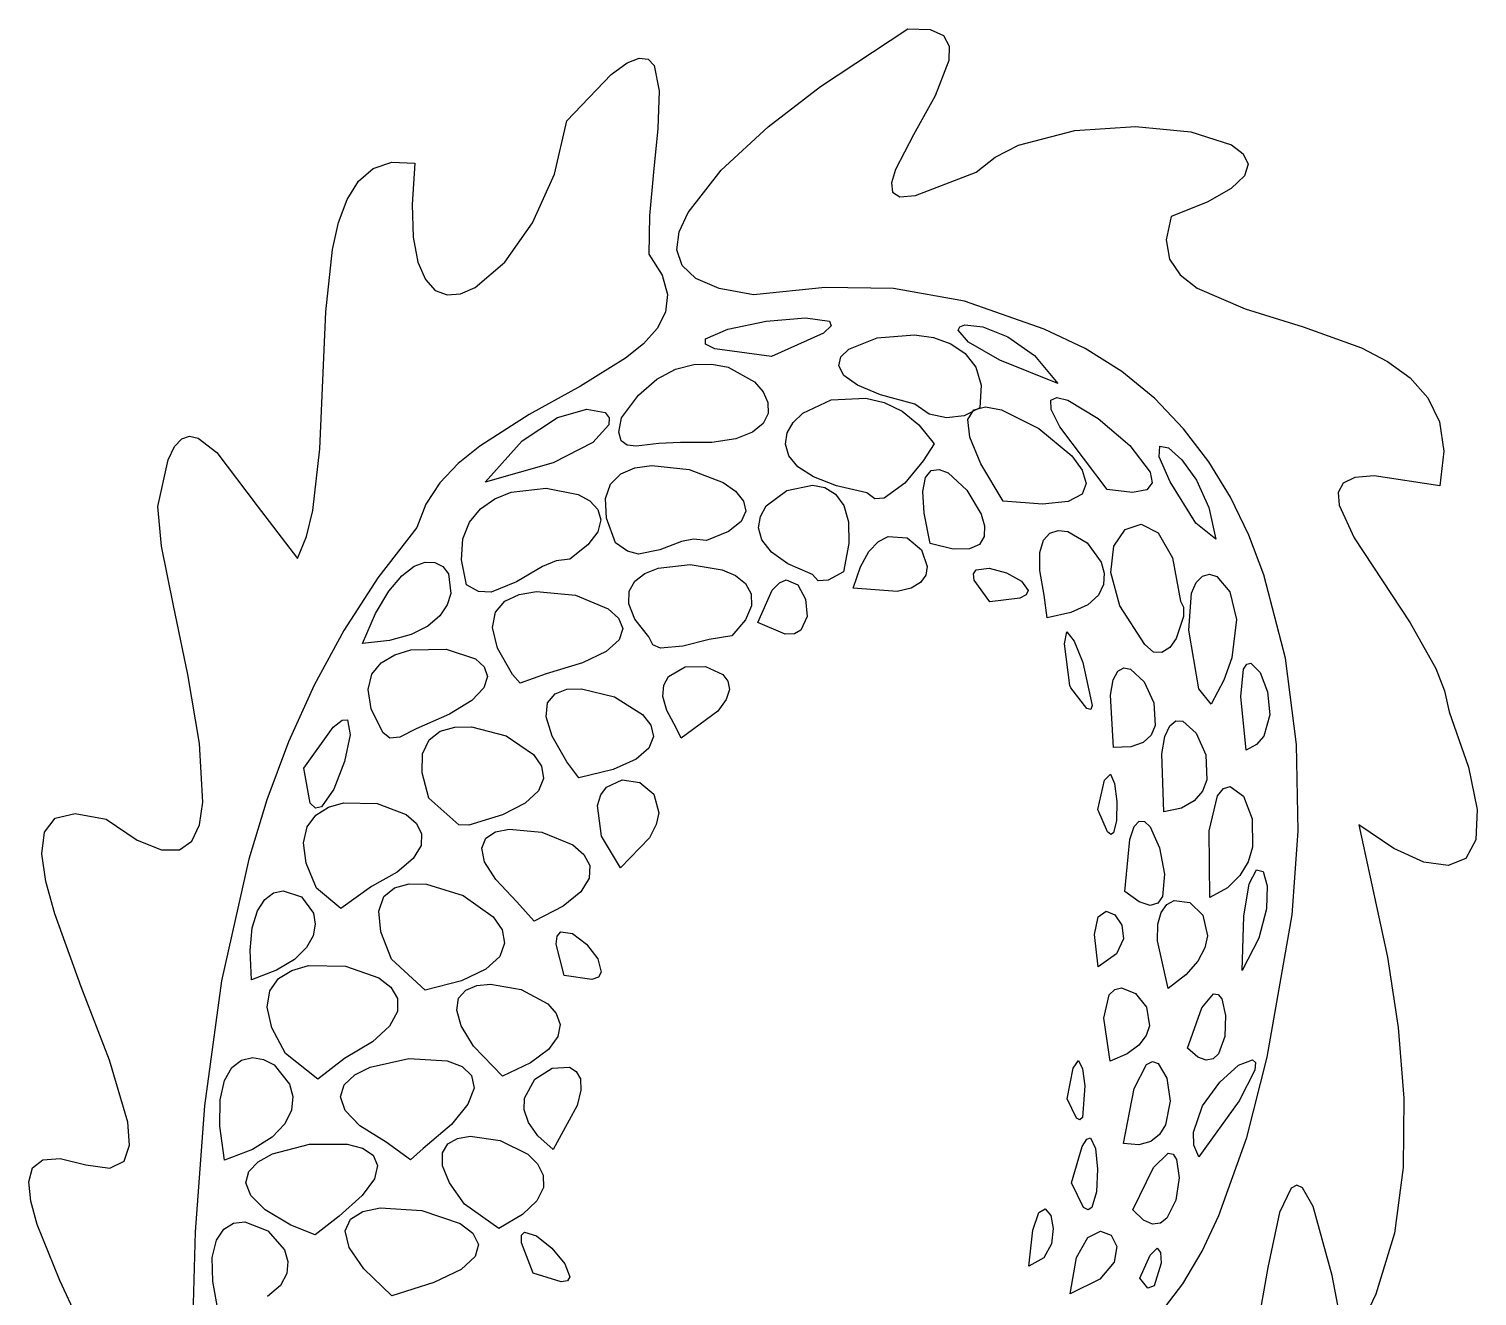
# Model space of a CAD drawing. Extents: x 4 to 212, y 2 to 159.
# Drawn here: x 152.5 to 212.4, y 106.1 to 158.5 of the extents above; entities that cross this region are included whole.
import ezdxf

# ---------------------------------------------------------------- set-up
doc = ezdxf.new("R2010")
doc.units = 0

msp = doc.modelspace()

# ---------------------------------------------------------------- linework, layer by layer
at = {"layer": 'Layer 1'}
for p, q in [((185.231541, 156.113948), (188.852319, 158.490604)), ((188.852319, 158.490604), (189.777842, 158.468718)), ((189.777842, 158.468718), (190.330209, 158.218827)), ((190.330209, 158.218827), (190.567978, 157.779832)), ((190.567978, 157.779832), (190.549706, 157.190632)), ((176.574264, 156.605917), (177.228597, 157.08589)), ((177.228597, 157.08589), (177.730934, 157.28751)), ((177.730934, 157.28751), (178.098377, 157.241496)), ((178.098377, 157.241496), (178.348024, 156.978567)), ((190.549706, 157.190632), (189.979276, 155.717219)), ((174.741208, 154.688031), (176.574264, 156.605917)), ((178.348024, 156.978567), (178.562335, 155.924844)), ((178.562335, 155.924844), (178.510672, 154.372097)), ((183.069728, 154.439214), (185.231541, 156.113948)), ((189.979276, 155.717219), (189.087385, 154.10979)), ((174.231192, 152.480003), (174.741208, 154.688031)), ((178.510672, 154.372097), (178.329839, 152.566082)), ((181.130706, 152.649625), (183.069728, 154.439214)), ((189.087385, 154.10979), (188.342499, 152.679546)), ((193.438981, 153.67859), (195.768628, 154.288683)), ((195.768628, 154.288683), (198.27314, 154.454639)), ((198.27314, 154.454639), (200.562176, 154.236883)), ((200.562176, 154.236883), (202.245391, 153.695839)), ((192.461713, 153.18811), (193.438981, 153.67859)), ((202.245391, 153.695839), (202.737835, 153.322965)), ((166.71972, 152.716404), (167.492623, 152.975679)), ((167.492623, 152.975679), (168.447793, 152.936998)), ((168.447793, 152.936998), (168.334068, 151.230533)), ((191.674541, 152.563938), (192.461713, 153.18811)), ((202.737835, 153.322965), (202.932445, 152.891929)), ((202.932445, 152.891929), (202.780428, 152.410282)), ((166.108649, 152.192704), (166.71972, 152.716404)), ((173.319534, 150.470929), (174.231192, 152.480003)), ((178.329839, 152.566082), (178.156638, 150.752555)), ((179.75728, 150.902242), (181.130706, 152.649625)), ((188.342499, 152.679546), (188.171579, 152.128119)), ((189.167611, 151.595419), (191.674541, 152.563938)), ((202.780428, 152.410282), (202.232993, 151.885577)), ((165.638975, 151.438108), (166.108649, 152.192704)), ((188.171579, 152.128119), (188.213086, 151.737689)), ((188.213086, 151.737689), (188.525577, 151.547155)), ((202.232993, 151.885577), (201.241346, 151.325369)), ((165.290263, 150.486147), (165.638975, 151.438108)), ((168.334068, 151.230533), (168.382042, 149.873922)), ((188.525577, 151.547155), (189.167611, 151.595419)), ((201.241346, 151.325369), (199.756694, 150.737208)), ((165.042077, 149.370351), (165.290263, 150.486147)), ((172.167531, 148.845498), (173.319534, 150.470929)), ((178.156638, 150.752555), (178.127874, 149.177271)), ((179.389793, 150.093459), (179.75728, 150.902242)), ((199.756694, 150.737208), (199.538297, 149.765608)), ((168.382042, 149.873922), (168.571553, 148.844079)), ((179.292257, 149.354125), (179.389793, 150.093459)), ((164.765544, 146.781374), (165.042077, 149.370351)), ((179.507524, 148.703874), (179.292257, 149.354125)), ((199.538297, 149.765608), (199.678932, 148.966597)), ((168.571553, 148.844079), (168.882439, 148.11792)), ((170.936482, 147.788395), (172.167531, 148.845498)), ((178.127874, 149.177271), (178.684847, 148.297788)), ((180.078443, 148.162337), (179.507524, 148.703874)), ((199.678932, 148.966597), (200.127741, 148.31103)), ((168.882439, 148.11792), (169.294537, 147.672358)), ((178.684847, 148.297788), (178.902073, 147.499165)), ((181.047865, 147.749147), (180.078443, 148.162337)), ((200.127741, 148.31103), (200.833866, 147.769765)), ((169.294537, 147.672358), (169.787685, 147.484306)), ((169.787685, 147.484306), (170.341721, 147.530681)), ((170.341721, 147.530681), (170.936482, 147.788395)), ((178.902073, 147.499165), (178.819309, 146.769002)), ((182.458642, 147.483938), (181.047865, 147.749147)), ((185.42751, 147.788361), (182.458642, 147.483938)), ((188.260595, 147.748438), (185.42751, 147.788361)), ((191.202235, 147.223487), (188.260595, 147.748438)), ((200.833866, 147.769765), (202.814631, 146.913563)), ((194.496763, 146.072827), (191.202235, 147.223487)), ((202.814631, 146.913563), (205.214361, 146.164839)), ((164.519646, 141.112718), (164.765544, 146.781374)), ((178.819309, 146.769002), (178.476306, 146.094897)), ((181.403716, 146.07246), (182.993655, 146.394529)), ((182.993655, 146.394529), (184.610372, 146.535273)), ((184.610372, 146.535273), (185.612534, 146.402131)), ((185.612534, 146.402131), (185.682742, 146.203927)), ((178.476306, 146.094897), (177.912821, 145.464452)), ((180.471926, 145.451856), (180.481885, 145.661631)), ((180.481885, 145.661631), (181.403716, 146.07246)), ((185.358812, 145.90254), (183.207874, 144.943938)), ((185.682742, 146.203927), (185.358812, 145.90254)), ((186.402835, 145.24568), (187.584612, 145.714937)), ((187.584612, 145.714937), (189.128959, 145.830795)), ((189.128959, 145.830795), (189.908921, 145.71711)), ((189.908921, 145.71711), (190.625716, 145.468168)), ((190.939134, 146.021194), (191.000402, 146.167773)), ((191.356124, 145.524695), (190.939134, 146.021194)), ((191.000402, 146.167773), (191.207561, 146.241964)), ((191.207561, 146.241964), (191.957693, 146.159369)), ((191.957693, 146.159369), (192.985818, 145.745775)), ((192.985818, 145.745775), (194.088225, 144.973546)), ((196.192398, 145.274245), (194.496763, 146.072827)), ((205.214361, 146.164839), (207.626193, 145.290443)), ((177.912821, 145.464452), (177.168607, 144.865265)), ((180.869492, 145.254603), (180.471926, 145.451856)), ((183.207869, 144.943938), (180.869492, 145.254603)), ((186.076086, 144.917617), (186.402835, 145.24568)), ((190.625716, 145.468168), (191.228072, 145.068333)), ((191.228072, 145.068333), (191.66472, 144.501969)), ((192.662243, 144.780101), (191.356124, 145.524695)), ((197.714139, 144.311262), (196.192398, 145.274245)), ((207.626193, 145.290443), (208.709502, 144.733259)), ((177.168607, 144.865265), (175.297009, 143.711065)), ((179.230778, 144.407227), (179.998718, 144.608468)), ((179.998718, 144.608468), (180.735744, 144.626699)), ((180.735744, 144.626699), (181.416108, 144.492072)), ((181.416108, 144.492072), (182.50385, 143.884849)), ((183.207874, 144.943938), (183.207869, 144.943938)), ((183.207869, 144.943938), (183.207869, 144.943938)), ((185.993789, 144.548111), (186.076086, 144.917617)), ((186.207216, 144.152799), (185.993789, 144.548111)), ((191.66472, 144.501969), (191.88439, 143.753441)), ((195.061202, 143.815048), (192.662243, 144.780101)), ((194.088225, 144.973546), (195.061202, 143.815048)), ((208.709502, 144.733259), (209.643261, 144.057225)), ((177.70516, 143.335113), (178.457676, 143.992826)), ((178.457676, 143.992826), (179.230778, 144.407227)), ((182.50385, 143.884849), (182.859729, 143.472557)), ((186.767636, 143.747316), (186.207216, 144.152799)), ((199.069127, 143.198628), (197.714139, 144.311262)), ((209.643261, 144.057225), (210.376614, 143.233197)), ((175.297009, 143.711065), (173.179548, 142.533095)), ((176.99898, 142.403937), (177.70516, 143.335113)), ((182.859729, 143.472557), (183.055946, 143.028011)), ((187.726319, 143.347298), (186.767636, 143.747316)), ((189.134536, 142.968381), (187.726319, 143.347298)), ((191.88439, 143.753441), (191.835811, 142.807112)), ((195.061202, 143.815048), (195.061202, 143.815048)), ((174.353824, 142.415925), (175.560014, 142.759867)), ((175.560014, 142.759867), (176.327171, 142.613615)), ((183.055946, 143.028011), (183.066751, 142.581365)), ((184.509702, 142.598349), (185.672485, 143.137686)), ((185.672485, 143.137686), (187.114828, 143.218691)), ((187.114828, 143.218691), (187.870447, 143.03354)), ((187.870447, 143.03354), (188.611492, 142.669271)), ((188.611492, 142.669271), (189.309807, 142.104374)), ((189.732099, 142.55779), (189.134536, 142.968381)), ((189.134536, 142.968381), (189.134536, 142.968381)), ((191.835811, 142.807112), (191.189797, 142.478671)), ((191.33839, 142.336455), (191.581574, 142.735642)), ((191.581574, 142.735642), (192.069425, 142.850249)), ((192.069425, 142.850249), (192.729284, 142.72792)), ((192.729284, 142.72792), (194.274392, 141.963035)), ((194.766101, 143.135394), (195.014562, 143.24677)), ((194.786794, 142.745621), (194.766101, 143.135394)), ((195.140992, 142.030802), (194.786794, 142.745621)), ((195.014562, 143.24677), (195.467827, 143.126399)), ((195.467827, 143.126399), (196.731359, 142.377011)), ((200.264499, 141.951094), (199.069127, 143.198628)), ((210.376614, 143.233197), (210.858701, 142.232032)), ((173.179548, 142.533095), (171.134256, 141.232152)), ((172.891149, 141.451337), (174.353824, 142.415925)), ((176.472748, 142.107617), (175.8142, 141.372325)), ((176.327171, 142.613615), (176.489066, 142.397431)), ((176.489066, 142.397431), (176.472748, 142.107617)), ((176.887639, 141.811983), (176.99898, 142.403937)), ((176.99898, 142.403937), (176.99898, 142.403937)), ((182.866396, 142.162769), (182.429131, 141.802374)), ((183.066751, 142.581365), (182.866396, 142.162769)), ((183.851721, 141.77277), (184.103534, 142.210584)), ((184.103534, 142.210584), (184.509702, 142.598349)), ((189.309807, 142.104374), (189.937238, 141.317337)), ((190.452873, 142.395058), (189.732099, 142.55779)), ((191.189797, 142.478671), (190.452873, 142.395058)), ((191.412531, 141.605043), (191.33839, 142.336455)), ((196.731359, 142.377011), (198.041886, 141.260425)), ((210.858701, 142.232032), (211.038664, 141.024586)), ((158.498642, 141.209537), (158.797979, 141.527448)), ((158.797979, 141.527448), (159.125883, 141.635992)), ((159.125883, 141.635992), (159.478772, 141.561626)), ((159.478772, 141.561626), (160.245169, 140.969981)), ((171.354536, 139.735655), (172.891149, 141.451337)), ((176.980419, 141.451146), (176.887639, 141.811983)), ((177.234725, 141.272002), (176.980419, 141.451146)), ((181.729205, 141.530333), (180.740869, 141.376795)), ((182.429131, 141.802374), (181.729205, 141.530333)), ((183.782418, 141.306418), (183.851721, 141.77277)), ((191.876657, 140.493762), (191.412531, 141.605043)), ((194.274392, 141.963035), (195.635629, 140.82214)), ((197.107313, 139.439428), (195.140992, 142.030802)), ((201.307394, 140.583408), (200.264499, 141.951094)), ((158.231458, 140.655804), (158.498642, 141.209537)), ((160.245169, 140.969981), (161.920102, 138.755801)), ((164.223319, 138.569521), (164.519646, 141.112718)), ((171.134256, 141.232152), (170.23806, 140.504564)), ((175.8142, 141.372325), (174.168978, 140.538187)), ((177.607965, 141.225131), (177.234725, 141.272002)), ((178.540868, 141.330513), (177.607965, 141.225131)), ((179.438373, 141.371914), (178.540868, 141.330513)), ((180.740869, 141.376795), (179.438373, 141.371914)), ((183.92378, 140.83304), (183.782418, 141.306418)), ((189.937238, 141.317337), (189.48733, 140.622609)), ((198.041886, 141.260425), (198.884595, 140.149837)), ((199.257258, 140.783493), (199.2828, 141.22925)), ((199.2828, 141.22925), (199.642996, 141.163006)), ((199.642996, 141.163006), (200.196327, 140.664586)), ((211.038664, 141.024586), (210.865647, 139.581715)), ((157.807877, 138.735049), (158.231458, 140.655804)), ((170.23806, 140.504564), (169.479168, 139.709032)), ((174.168978, 140.538187), (171.354536, 139.735655)), ((176.969702, 140.076087), (177.558923, 140.32713)), ((177.558923, 140.32713), (178.261572, 140.429885)), ((178.261572, 140.429885), (179.806904, 140.263666)), ((179.806904, 140.263666), (181.205197, 139.723695)), ((184.303962, 140.374147), (183.92378, 140.83304)), ((184.95112, 139.951251), (184.303962, 140.374147)), ((189.48733, 140.622609), (188.723196, 139.691473)), ((189.819976, 140.217473), (190.141678, 140.26829)), ((190.141678, 140.26829), (190.518432, 140.122216)), ((192.803424, 138.954968), (191.876657, 140.493762)), ((195.635629, 140.82214), (196.06565, 140.229801)), ((199.707886, 139.745908), (199.257258, 140.783493)), ((200.196327, 140.664586), (200.801277, 139.813817)), ((202.204952, 139.11032), (201.307394, 140.583408)), ((169.479168, 139.709032), (168.897337, 138.833155)), ((171.354536, 139.735655), (171.354536, 139.735655)), ((176.331794, 139.056005), (176.543972, 139.658473)), ((176.543972, 139.658473), (176.969702, 140.076087)), ((181.205197, 139.723695), (181.724047, 139.359261)), ((185.893407, 139.585862), (184.95112, 139.951251)), ((188.723196, 139.691473), (187.871519, 139.068808)), ((189.478898, 139.354946), (189.587618, 139.927209)), ((189.587618, 139.927209), (189.819976, 140.217473)), ((190.518432, 140.122216), (191.299929, 139.409604)), ((196.231726, 139.686394), (196.061201, 139.239562)), ((196.06565, 140.229801), (196.231726, 139.686394)), ((198.969639, 139.713414), (198.744675, 139.418439)), ((198.884595, 140.149837), (198.969639, 139.713414)), ((200.776202, 138.036669), (199.707886, 139.745908)), ((200.801277, 139.813817), (201.316328, 138.690524)), ((206.865733, 139.691862), (206.663065, 139.307063)), ((207.3469, 139.928888), (206.865733, 139.691862)), ((208.146992, 140.000979), (207.3469, 139.928888)), ((210.865647, 139.581715), (208.146992, 140.000979)), ((171.75275, 139.045651), (172.430471, 139.317297)), ((172.430471, 139.317297), (173.888735, 139.491061)), ((173.888735, 139.491061), (175.200734, 139.230701)), ((175.200734, 139.230701), (175.695623, 138.959692)), ((176.383233, 138.250399), (176.331794, 139.056005)), ((181.724047, 139.359261), (182.05595, 138.956239)), ((182.992023, 138.75451), (183.840965, 139.399178)), ((183.840965, 139.399178), (184.903072, 139.615612)), ((184.903072, 139.615612), (185.41478, 139.511312)), ((185.41478, 139.511312), (185.860642, 139.237638)), ((185.860642, 139.237638), (186.200944, 138.77382)), ((187.15898, 139.299493), (185.893407, 139.585862)), ((187.483689, 139.043426), (187.15898, 139.299493)), ((187.15898, 139.299493), (187.15898, 139.299493)), ((187.871519, 139.068808), (187.483689, 139.043426)), ((189.528106, 138.458129), (189.478898, 139.354946)), ((191.299929, 139.409604), (191.890126, 138.420068)), ((196.061201, 139.239562), (195.481414, 138.936951)), ((198.14535, 139.311561), (197.107313, 139.439428)), ((197.107313, 139.439428), (197.107313, 139.439428)), ((198.744675, 139.418439), (198.14535, 139.311561)), ((202.964312, 137.546581), (202.204952, 139.11032)), ((206.663065, 139.307063), (206.698473, 138.791652)), ((157.960459, 137.094871), (157.807877, 138.735049)), ((161.920102, 138.755801), (163.59343, 136.578065)), ((163.960287, 137.48806), (164.223319, 138.569521)), ((168.897337, 138.833155), (168.532319, 137.864533)), ((170.712651, 138.088899), (171.165975, 138.639114)), ((171.165975, 138.639114), (171.75275, 139.045651)), ((175.695623, 138.959692), (176.026433, 138.606513)), ((176.026433, 138.606513), (176.150661, 138.17995)), ((182.150843, 138.532912), (181.958663, 138.107564)), ((182.05595, 138.956239), (182.150843, 138.532912)), ((182.74677, 138.323517), (182.992023, 138.75451)), ((186.200944, 138.77382), (186.395974, 138.099085)), ((189.769536, 137.194206), (189.528106, 138.458129)), ((194.419708, 138.826205), (192.803424, 138.954968)), ((192.803424, 138.954968), (192.803424, 138.954968)), ((195.481414, 138.936951), (194.419708, 138.826205)), ((201.316328, 138.690524), (201.599964, 137.374535)), ((206.698473, 138.791652), (207.321815, 137.437641)), ((168.532319, 137.864533), (166.920648, 135.774671)), ((170.435282, 137.386219), (170.712651, 138.088899)), ((176.150661, 138.17995), (176.025801, 137.68879)), ((176.74835, 137.223372), (176.383233, 138.250399)), ((181.958663, 138.107564), (181.429348, 137.698478)), ((182.673947, 137.84778), (182.74677, 138.323517)), ((186.395974, 138.099085), (186.406019, 137.192662)), ((191.890126, 138.420068), (192.027757, 137.927837)), ((192.027757, 137.927837), (192.014686, 137.494036)), ((197.851753, 137.78467), (198.514703, 137.997642)), ((198.514703, 137.997642), (199.217847, 137.634889)), ((200.776208, 138.03667), (200.776202, 138.036669)), ((200.776202, 138.036669), (200.776202, 138.036669)), ((201.599964, 137.374535), (200.776208, 138.03667)), ((163.59343, 136.578065), (163.960287, 137.48806)), ((170.376371, 136.522287), (170.435282, 137.386219)), ((176.025801, 137.68879), (175.609349, 137.14182)), ((179.484029, 137.286273), (178.58503, 136.939808)), ((179.975517, 137.373437), (179.484029, 137.286273)), ((180.512836, 137.323937), (179.975517, 137.373437)), ((181.429348, 137.698478), (180.512836, 137.323937)), ((182.813266, 137.348071), (182.673947, 137.84778)), ((183.20444, 136.845161), (182.813266, 137.348071)), ((187.243854, 136.873414), (187.634686, 137.279554)), ((187.634686, 137.279554), (188.041787, 137.487695)), ((188.041787, 137.487695), (188.821268, 137.428738)), ((188.821268, 137.428738), (189.41523, 136.934057)), ((192.014686, 137.494036), (191.816621, 137.161219)), ((194.310943, 136.8236), (194.460102, 137.333207)), ((194.460102, 137.333207), (194.725385, 137.631222)), ((194.725385, 137.631222), (195.072853, 137.74351)), ((195.072853, 137.74351), (195.468569, 137.695934)), ((195.468569, 137.695934), (196.268982, 137.224641)), ((197.381878, 137.088458), (197.851753, 137.78467)), ((199.217847, 137.634889), (199.8083, 136.603927)), ((203.592612, 135.906939), (202.964312, 137.546581)), ((207.321815, 137.437641), (209.646723, 133.917374)), ((158.453073, 134.640278), (157.960459, 137.094871)), ((175.609349, 137.14182), (174.858801, 136.547827)), ((177.245801, 136.881756), (176.74835, 137.223372)), ((176.74835, 137.223372), (176.74835, 137.223372)), ((177.708813, 136.760267), (177.245801, 136.881756)), ((178.58503, 136.939808), (177.708813, 136.760267)), ((183.887181, 136.359822), (183.20444, 136.845161)), ((186.406019, 137.192662), (186.191367, 136.033779)), ((186.890176, 136.239587), (187.243854, 136.873414)), ((189.41523, 136.934057), (189.656604, 136.241167)), ((189.769541, 137.194206), (189.769536, 137.194206)), ((189.769536, 137.194206), (189.769536, 137.194206)), ((190.728341, 136.96875), (189.769541, 137.194206)), ((191.399271, 136.971939), (190.728341, 136.96875)), ((191.816621, 137.161219), (191.399271, 136.971939)), ((194.311849, 136.076538), (194.310943, 136.8236)), ((196.268982, 137.224641), (196.855113, 136.424252)), ((197.257962, 136.001491), (197.381878, 137.088458)), ((167.905453, 135.866791), (168.414311, 136.256167)), ((168.414311, 136.256167), (168.878176, 136.427095)), ((168.878176, 136.427095), (169.280486, 136.411664)), ((169.280486, 136.411664), (169.604679, 136.241962)), ((169.604679, 136.241962), (169.834195, 135.950078)), ((170.578424, 135.488317), (170.376371, 136.522287)), ((173.733191, 136.252008), (172.649159, 135.619333)), ((174.290371, 136.475538), (173.733191, 136.252008)), ((174.858801, 136.547827), (174.290371, 136.475538)), ((177.963478, 135.959761), (178.513905, 136.180307)), ((178.513905, 136.180307), (179.839418, 136.333362)), ((179.839418, 136.333362), (181.165606, 136.114802)), ((181.165606, 136.114802), (181.716877, 135.87083)), ((184.901202, 135.912826), (183.887181, 136.359822)), ((186.594536, 135.348381), (186.890176, 136.239587)), ((189.656604, 136.241167), (189.592863, 135.894616)), ((191.56781, 135.947259), (191.681973, 136.108655)), ((191.681973, 136.108655), (192.215343, 136.172178)), ((192.215343, 136.172178), (192.93123, 135.979227)), ((194.496758, 135.066159), (194.311849, 136.076538)), ((196.855113, 136.424252), (196.982974, 135.965305)), ((199.8083, 136.603927), (200.133181, 134.812272)), ((166.920648, 135.774671), (165.507226, 133.594609)), ((167.368163, 135.226877), (167.905453, 135.866791)), ((169.834195, 135.950078), (169.942947, 135.128118)), ((171.086083, 135.211709), (170.578424, 135.488317)), ((170.578424, 135.488317), (170.578424, 135.488317)), ((172.649159, 135.619333), (171.599854, 135.186028)), ((177.311438, 135.221304), (177.547712, 135.640715)), ((177.547712, 135.640715), (177.963478, 135.959761)), ((181.716877, 135.87083), (182.133824, 135.53955)), ((182.133824, 135.53955), (182.371617, 135.122827)), ((183.242141, 135.265215), (183.538961, 135.575671)), ((183.538961, 135.575671), (183.821452, 135.69378)), ((183.821452, 135.69378), (184.305529, 135.482948)), ((184.305529, 135.482948), (184.618545, 134.892703)), ((185.137316, 135.647886), (184.901202, 135.912826)), ((184.901202, 135.912826), (184.901202, 135.912826)), ((185.551814, 135.683516), (185.137316, 135.647886)), ((186.191367, 136.033779), (185.551814, 135.683516)), ((189.378325, 135.587581), (188.992107, 135.349751)), ((189.592863, 135.894616), (189.378325, 135.587581)), ((191.600169, 135.681595), (191.56781, 135.947259)), ((192.23898, 134.783937), (191.600169, 135.681595)), ((192.93123, 135.979227), (193.560586, 135.636866)), ((193.560586, 135.636866), (193.834363, 135.252155)), ((196.955447, 135.501674), (196.738593, 135.059223)), ((196.982974, 135.965305), (196.955447, 135.501674)), ((197.632887, 134.616255), (197.257962, 136.001491)), ((200.59311, 135.138581), (200.791902, 135.588061)), ((200.791902, 135.588061), (201.050618, 135.846158)), ((201.050618, 135.846158), (201.344152, 135.924935)), ((201.344152, 135.924935), (201.647399, 135.836451)), ((201.647399, 135.836451), (202.182601, 135.205952)), ((204.484588, 132.458949), (203.592612, 135.906939)), ((166.819004, 134.304339), (167.368163, 135.226877)), ((169.942947, 135.128118), (169.789061, 134.66222)), ((171.599854, 135.186028), (171.086083, 135.211709)), ((172.171772, 134.814766), (172.761893, 135.092523)), ((172.761893, 135.092523), (173.488487, 135.21421)), ((173.488487, 135.21421), (175.089612, 135.06147)), ((175.089612, 135.06147), (176.452183, 134.500738)), ((177.299485, 134.699663), (177.311438, 135.221304)), ((182.371617, 135.122827), (182.385426, 134.622527)), ((182.643424, 133.937271), (183.242141, 135.265215)), ((184.618545, 134.892703), (184.684671, 134.183029)), ((188.413325, 135.210815), (186.594536, 135.348381)), ((186.594536, 135.348381), (186.594536, 135.348381)), ((188.992107, 135.349751), (188.413325, 135.210815)), ((193.483513, 134.932158), (192.238986, 134.783938)), ((193.753832, 135.077376), (193.483513, 134.932158)), ((193.834363, 135.252155), (193.753832, 135.077376)), ((194.496763, 135.06616), (194.496758, 135.066159)), ((194.496758, 135.066159), (194.496758, 135.066159)), ((194.612675, 134.11758), (194.496763, 135.06616)), ((196.738593, 135.059223), (196.298472, 134.663814)), ((200.475725, 133.617227), (200.59311, 135.138581)), ((202.182601, 135.205952), (202.455375, 134.051152)), ((159.055636, 131.781713), (158.453073, 134.640278)), ((166.274536, 133.067086), (166.819004, 134.304339)), ((169.789061, 134.66222), (169.47425, 134.202494)), ((171.662429, 133.718941), (171.783494, 134.362913)), ((171.783494, 134.362913), (172.171772, 134.814766)), ((176.452183, 134.500738), (176.880584, 134.112435)), ((177.556685, 134.073927), (177.299485, 134.699663)), ((182.385426, 134.622527), (182.13042, 134.040515)), ((192.238986, 134.783938), (192.23898, 134.783937)), ((192.23898, 134.783937), (192.23898, 134.783937)), ((195.601146, 134.341312), (194.612675, 134.11758)), ((196.298472, 134.663814), (195.601146, 134.341312)), ((198.659536, 133.025233), (197.632887, 134.616255)), ((200.133181, 134.812272), (200.262574, 134.56169)), ((200.262574, 134.56169), (200.263488, 134.171803)), ((168.981953, 133.781029), (168.29561, 133.429913)), ((169.47425, 134.202494), (168.981953, 133.781029)), ((171.87395, 132.864826), (171.662429, 133.718941)), ((176.880584, 134.112435), (177.053236, 133.676208)), ((177.053236, 133.676208), (176.904766, 133.21008)), ((178.127869, 133.34223), (177.556685, 134.073927)), ((182.13042, 134.040515), (181.561768, 133.378657)), ((183.772939, 133.445329), (182.643424, 133.937271)), ((182.643424, 133.937271), (182.643424, 133.937271)), ((184.684671, 134.183029), (184.428078, 133.61391)), ((200.263488, 134.171803), (199.957641, 133.268265)), ((202.455375, 134.051152), (202.264871, 132.468544)), ((209.646723, 133.917374), (210.701495, 132.025698)), ((165.507226, 133.594609), (164.27875, 131.332889)), ((167.398658, 133.181236), (166.274536, 133.067086)), ((166.274536, 133.067086), (166.274536, 133.067086)), ((168.29561, 133.429913), (167.398658, 133.181236)), ((176.904766, 133.21008), (176.369806, 132.732075)), ((178.29948, 133.012743), (178.127869, 133.34223)), ((178.127869, 133.34223), (178.127869, 133.34223)), ((180.622475, 133.233189), (179.54462, 132.945946)), ((181.561768, 133.378657), (180.622475, 133.233189)), ((184.155066, 133.463303), (183.772939, 133.445329)), ((184.428078, 133.61391), (184.155066, 133.463303)), ((195.334201, 133.051053), (195.435656, 133.538108)), ((195.435656, 133.538108), (195.729808, 133.152616)), ((195.729808, 133.152616), (196.088321, 132.268693)), ((199.957641, 133.268265), (199.689758, 132.901694)), ((200.899313, 131.185604), (200.475725, 133.617227)), ((167.055821, 132.265766), (167.613754, 132.598377)), ((167.613754, 132.598377), (168.285459, 132.795477)), ((168.285459, 132.795477), (169.738305, 132.823483)), ((169.738305, 132.823483), (170.950604, 132.430454)), ((172.483424, 131.782543), (171.87395, 132.864826)), ((176.369806, 132.732075), (175.382985, 132.260218)), ((178.616864, 132.865952), (178.29948, 133.012743)), ((179.54462, 132.945946), (178.616864, 132.865952)), ((195.553782, 131.317334), (195.334201, 133.051053)), ((199.021266, 132.706638), (198.659536, 133.025233)), ((198.659536, 133.025233), (198.659536, 133.025233)), ((199.371153, 132.689972), (199.021266, 132.706638)), ((199.689758, 132.901694), (199.371153, 132.689972)), ((202.264871, 132.468544), (201.933123, 131.546966)), ((166.66963, 131.78756), (167.055821, 132.265766)), ((170.950604, 132.430454), (171.321625, 132.101263)), ((171.321625, 132.101263), (171.458599, 131.697065)), ((175.382985, 132.260218), (173.878931, 131.812532)), ((178.9432, 131.694683), (179.632543, 132.094978)), ((179.632543, 132.094978), (180.483566, 132.110866)), ((180.483566, 132.110866), (181.194467, 131.783354)), ((196.088321, 132.268693), (196.485075, 130.502014)), ((197.349994, 131.553256), (197.539985, 131.916561)), ((197.539985, 131.916561), (197.787306, 132.054931)), ((197.787306, 132.054931), (198.067742, 132.003444)), ((198.067742, 132.003444), (198.631099, 131.471196)), ((202.628692, 130.872522), (202.739707, 131.993196)), ((202.739707, 131.993196), (202.879377, 132.212126)), ((202.879377, 132.212126), (203.052372, 132.242617)), ((203.052372, 132.242617), (203.42999, 131.855775)), ((204.937992, 128.884348), (204.484588, 132.458949)), ((210.701495, 132.025698), (211.060475, 131.107039)), ((159.538063, 128.929617), (159.055636, 131.781713)), ((164.27875, 131.332889), (163.221913, 128.998056)), ((166.51315, 131.153675), (166.66963, 131.78756)), ((171.458599, 131.697065), (171.303558, 131.227945)), ((172.48343, 131.782543), (172.483424, 131.782543)), ((172.483424, 131.782543), (172.483424, 131.782543)), ((172.806016, 131.417591), (172.48343, 131.782543)), ((173.878931, 131.812532), (172.806016, 131.417591)), ((178.717338, 130.868973), (178.753471, 131.337568)), ((178.753471, 131.337568), (178.9432, 131.694683)), ((181.194467, 131.783354), (181.403059, 131.503638)), ((181.403059, 131.503638), (181.463445, 131.153451)), ((195.599217, 131.230999), (195.553782, 131.317334)), ((195.553782, 131.317334), (195.553782, 131.317334)), ((197.241546, 130.929943), (197.349994, 131.553256)), ((198.631099, 131.471196), (199.036336, 130.600423)), ((201.933123, 131.546966), (201.410237, 130.55462)), ((203.42999, 131.855775), (203.735861, 131.067662)), ((166.644351, 130.354027), (166.51315, 131.153675)), ((170.798533, 130.703988), (169.885552, 130.135276)), ((171.303558, 131.227945), (170.798533, 130.703988)), ((173.944043, 130.606265), (174.248228, 130.977887)), ((174.248228, 130.977887), (174.737209, 131.165375)), ((174.737209, 131.165375), (175.351281, 131.191191)), ((175.351281, 131.191191), (176.715875, 130.847648)), ((176.715875, 130.847648), (177.864368, 130.126947)), ((178.872525, 130.283773), (178.717338, 130.868973)), ((181.337901, 130.737917), (180.9887, 130.262163)), ((181.463445, 131.153451), (181.337901, 130.737917)), ((196.266641, 130.367491), (195.599217, 131.230999)), ((197.366145, 128.762986), (197.241546, 130.929943)), ((201.410237, 130.55462), (200.89931, 131.185604)), ((200.89931, 131.185604), (200.899313, 131.185604)), ((200.899313, 131.185604), (200.899313, 131.185604)), ((202.856025, 128.645604), (202.628692, 130.872522)), ((203.735861, 131.067662), (203.833289, 130.113268)), ((211.060475, 131.107039), (211.253284, 130.229381)), ((167.121202, 129.378532), (166.644351, 130.354027)), ((169.885552, 130.135276), (168.506648, 129.531895)), ((173.884358, 130.02805), (173.944043, 130.606265)), ((177.864368, 130.126947), (178.208314, 129.681314)), ((179.256758, 129.576841), (178.872525, 130.283773)), ((180.9887, 130.262163), (179.46843, 129.150499)), ((196.42396, 130.333381), (196.266641, 130.367491)), ((196.485075, 130.502014), (196.42396, 130.333381)), ((199.036336, 130.600423), (199.089735, 129.671727)), ((203.833289, 130.113268), (203.585576, 129.227586)), ((211.253284, 130.229381), (212.055959, 127.949428)), ((163.857491, 127.903111), (165.066611, 129.593919)), ((165.066611, 129.593919), (165.431752, 129.89317)), ((165.431752, 129.89317), (165.659818, 129.90319)), ((165.659818, 129.90319), (165.772338, 129.280148)), ((168.506648, 129.531895), (167.824282, 129.188473)), ((169.500572, 129.429657), (170.105713, 129.605545)), ((170.105713, 129.605545), (170.79806, 129.618002)), ((170.79806, 129.618002), (172.229074, 129.239847)), ((174.128878, 129.220778), (173.884358, 130.02805)), ((178.208314, 129.681314), (178.31912, 129.208775)), ((179.256763, 129.576841), (179.256758, 129.576841)), ((179.256758, 129.576841), (179.256758, 129.576841)), ((179.46843, 129.150499), (179.256763, 129.576841)), ((199.089735, 129.671727), (198.923957, 129.273347)), ((199.48962, 129.217391), (199.689858, 129.657971)), ((199.689858, 129.657971), (199.943997, 129.857107)), ((199.943997, 129.857107), (200.228101, 129.849713)), ((200.228101, 129.849713), (200.790467, 129.354996)), ((159.67027, 126.494433), (159.538063, 128.929617)), ((163.221913, 128.998056), (162.323411, 126.598653)), ((165.772338, 129.280148), (165.539394, 128.174018)), ((167.40507, 129.138714), (167.121202, 129.378532)), ((167.121202, 129.378532), (167.121202, 129.378532)), ((167.824282, 129.188473), (167.40507, 129.138714)), ((168.767198, 128.500374), (169.036459, 129.068535)), ((169.036459, 129.068535), (169.500572, 129.429657)), ((172.229074, 129.239847), (173.363026, 128.469629)), ((174.73731, 128.161991), (174.128878, 129.220778)), ((178.31912, 129.208775), (178.137079, 128.73179)), ((198.597575, 128.965713), (198.086374, 128.783901)), ((198.923957, 129.273347), (198.597575, 128.965713)), ((199.367215, 128.500453), (199.48962, 129.217391)), ((200.790467, 129.354996), (201.185481, 128.453136)), ((203.289574, 128.883945), (202.856025, 128.645604)), ((203.585576, 129.227586), (203.289574, 128.883945)), ((205.009935, 125.301135), (204.937992, 128.884348)), ((168.746613, 127.703369), (168.767198, 128.500374)), ((173.363026, 128.469629), (173.684045, 127.992009)), ((177.602488, 128.27282), (176.655641, 127.854325)), ((178.137079, 128.73179), (177.602488, 128.27282)), ((198.086374, 128.783901), (197.366139, 128.762986)), ((197.366139, 128.762986), (197.366145, 128.762986)), ((197.366145, 128.762986), (197.366145, 128.762986)), ((199.451649, 126.097846), (199.367215, 128.500453)), ((201.185481, 128.453136), (201.221666, 127.423447)), ((202.856025, 128.645604), (202.856025, 128.645604)), ((164.120035, 126.449347), (163.857488, 127.903111)), ((163.857488, 127.903111), (163.857491, 127.903111)), ((163.857491, 127.903111), (163.857491, 127.903111)), ((165.539394, 128.174018), (165.096213, 127.034025)), ((169.028528, 126.655714), (168.746613, 127.703369)), ((173.684045, 127.992009), (173.769328, 127.481787)), ((175.236832, 127.498769), (174.737302, 128.161991)), ((174.737302, 128.161991), (174.73731, 128.161991)), ((174.73731, 128.161991), (174.73731, 128.161991)), ((176.655641, 127.854325), (175.236832, 127.498769)), ((212.055959, 127.949428), (212.411318, 126.192707)), ((173.769328, 127.481787), (173.565051, 126.960769)), ((176.141941, 126.796109), (176.373142, 127.115402)), ((176.373142, 127.115402), (177.028183, 127.414615)), ((177.028183, 127.414615), (177.755681, 127.303742)), ((177.755681, 127.303742), (178.33436, 126.833678)), ((196.70951, 126.186966), (196.998585, 127.400585)), ((196.998585, 127.400585), (197.238177, 127.658357)), ((197.238177, 127.658357), (197.411731, 127.264831)), ((197.411731, 127.264831), (197.502693, 126.524556)), ((201.221666, 127.423447), (201.045362, 126.947952)), ((201.920307, 127.061125), (202.199599, 127.139194)), ((202.199599, 127.139194), (202.741841, 126.737358)), ((159.53314, 125.561446), (159.67027, 126.494433)), ((162.323411, 126.598653), (161.569939, 124.143223)), ((165.096213, 127.034025), (164.578018, 126.309393)), ((164.871458, 126.290142), (165.500321, 126.472007)), ((165.500321, 126.472007), (166.882144, 126.446885)), ((169.028531, 126.655714), (169.028528, 126.655714)), ((169.028528, 126.655714), (169.028528, 126.655714)), ((170.272188, 125.555398), (169.028531, 126.655714)), ((173.565051, 126.960769), (173.017391, 126.45076)), ((176.011832, 126.355209), (176.141941, 126.796109)), ((178.33436, 126.833678), (178.542948, 126.055315)), ((197.502693, 126.524556), (197.494506, 125.742083)), ((200.707548, 126.545245), (200.184288, 126.250238)), ((201.045362, 126.947952), (200.707548, 126.545245)), ((201.32301, 125.313004), (201.66593, 126.752846)), ((201.66593, 126.752846), (201.920307, 127.061125)), ((202.741841, 126.737358), (203.11048, 125.812648)), ((153.555922, 125.830604), (154.383552, 126.032143)), ((154.383552, 126.032143), (155.66473, 125.79477)), ((163.990566, 125.474854), (164.351357, 125.961938)), ((164.333049, 126.243221), (164.120035, 126.449347)), ((164.578018, 126.309393), (164.333049, 126.243221)), ((164.351357, 125.961938), (164.871458, 126.290142)), ((166.882144, 126.446885), (168.092444, 125.986907)), ((168.092444, 125.986907), (168.506903, 125.6252)), ((172.072524, 125.973563), (170.676626, 125.550984)), ((173.017391, 126.45076), (172.072524, 125.973563)), ((176.165527, 125.083144), (176.011832, 126.355209)), ((178.542948, 126.055315), (178.439309, 125.566426)), ((197.11447, 125.268738), (196.70951, 126.186966)), ((196.70951, 126.186966), (196.70951, 126.186966)), ((196.70951, 126.186966), (196.70951, 126.186966)), ((200.184288, 126.250238), (199.451649, 126.097846)), ((199.451649, 126.097846), (199.451649, 126.097846)), ((212.411318, 126.192707), (212.361747, 124.939852)), ((153.119772, 125.25188), (153.555922, 125.830604)), ((155.66473, 125.79477), (156.958648, 124.923987)), ((159.222173, 124.886603), (159.53314, 125.561446)), ((163.839634, 124.816347), (163.990566, 125.474854)), ((168.506903, 125.6252), (168.726838, 125.192405)), ((170.676626, 125.550984), (170.272188, 125.555398)), ((171.785073, 125.261492), (172.34492, 125.382993)), ((172.34492, 125.382993), (173.708403, 125.260784)), ((178.439309, 125.566426), (178.160169, 125.019548)), ((197.26011, 125.155452), (197.11447, 125.268738)), ((197.494506, 125.742083), (197.370617, 125.22196)), ((198.037695, 124.953134), (198.217441, 125.483646)), ((198.217441, 125.483646), (198.427315, 125.714045)), ((198.427315, 125.714045), (198.652297, 125.693032)), ((198.652297, 125.693032), (198.877368, 125.469306)), ((198.877368, 125.469306), (199.267698, 124.608521)), ((201.353016, 122.554359), (201.32301, 125.313004)), ((203.11048, 125.812648), (203.12334, 124.630371)), ((204.757528, 121.827307), (205.009935, 125.301135)), ((208.961859, 124.579774), (207.523413, 125.555759)), ((207.523413, 125.555759), (208.710163, 120.080842)), ((153.013036, 124.357695), (153.119772, 125.25188)), ((156.958648, 124.923987), (157.963688, 124.516568)), ((158.708609, 124.521208), (159.222173, 124.886603)), ((163.949108, 123.973876), (163.839634, 124.816347)), ((168.701701, 124.701061), (168.380943, 124.163711)), ((168.726838, 125.192405), (168.701701, 124.701061)), ((171.216775, 124.596361), (171.388518, 125.003075)), ((171.388518, 125.003075), (171.785073, 125.261492)), ((173.708403, 125.260784), (174.986798, 124.727513)), ((174.986798, 124.727513), (175.440284, 124.335187)), ((176.964749, 123.777271), (176.165524, 125.083147)), ((176.165524, 125.083147), (176.165527, 125.083144)), ((176.165527, 125.083144), (176.165527, 125.083144)), ((178.160169, 125.019548), (176.964749, 123.777271)), ((197.370617, 125.22196), (197.26011, 125.155452)), ((197.828665, 122.796972), (198.037695, 124.953134)), ((212.361747, 124.939852), (211.94963, 124.171498)), ((153.173645, 123.209774), (153.013036, 124.357695)), ((157.963688, 124.516568), (158.708609, 124.521208)), ((161.569939, 124.143223), (160.444862, 119.098457)), ((168.380943, 124.163711), (167.714018, 123.592897)), ((171.331366, 124.029967), (171.216775, 124.596361)), ((175.440284, 124.335187), (175.687934, 123.874243)), ((199.267698, 124.608521), (199.478148, 123.521292)), ((203.12334, 124.630371), (202.939422, 124.025555)), ((210.207301, 124.010825), (208.961859, 124.579774)), ((211.94963, 124.171498), (211.217353, 123.868277)), ((164.369536, 122.934899), (163.949108, 123.973876)), ((167.714018, 123.592897), (166.650376, 123.001159)), ((171.793813, 123.292508), (171.331366, 124.029967)), ((175.687934, 123.874243), (175.668226, 123.356067)), ((199.478148, 123.521292), (199.388564, 122.597222)), ((202.939422, 124.025555), (202.598244, 123.455839)), ((202.983352, 123.118237), (203.279415, 123.691155)), ((203.279415, 123.691155), (203.556512, 123.621891)), ((203.556512, 123.621891), (203.725437, 123.040563)), ((211.217353, 123.868277), (210.207301, 124.010825)), ((153.539532, 121.869843), (153.173645, 123.209774)), ((164.369541, 122.934899), (164.369536, 122.934899)), ((164.369536, 122.934899), (164.369536, 122.934899)), ((165.380376, 122.092209), (164.369541, 122.934899)), ((166.650376, 123.001159), (165.380376, 122.092209)), ((167.162931, 122.589642), (167.601052, 122.957125)), ((167.601052, 122.957125), (168.209443, 123.118874)), ((168.209443, 123.118874), (168.927724, 123.100731)), ((168.927724, 123.100731), (170.452436, 122.628139)), ((172.665636, 122.372603), (171.793813, 123.292508)), ((175.668226, 123.356067), (175.319641, 122.79204)), ((202.077033, 122.954386), (201.353016, 122.554359)), ((202.598244, 123.455839), (202.077033, 122.954386)), ((202.757526, 121.77302), (202.983352, 123.118237)), ((203.725437, 123.040563), (203.696987, 122.077291)), ((161.929276, 121.99616), (162.234154, 122.468083)), ((162.234154, 122.468083), (162.599819, 122.739001)), ((162.599819, 122.739001), (162.995005, 122.832298)), ((162.995005, 122.832298), (163.748877, 122.579564)), ((163.748877, 122.579564), (164.245643, 121.896951)), ((166.955458, 121.990584), (167.162931, 122.589642)), ((170.452436, 122.628139), (171.692152, 121.746086)), ((173.38975, 121.571966), (172.66563, 122.372603)), ((172.66563, 122.372603), (172.665636, 122.372603)), ((172.665636, 122.372603), (172.665636, 122.372603)), ((175.319641, 122.79204), (174.580656, 122.193545)), ((198.42878, 122.369297), (197.828665, 122.796972)), ((197.828665, 122.796972), (197.828665, 122.796972)), ((198.878788, 122.225914), (198.42878, 122.369297)), ((199.19371, 122.318123), (198.878788, 122.225914)), ((199.388564, 122.597222), (199.19371, 122.318123)), ((199.574961, 122.255368), (199.868965, 122.420179)), ((199.868965, 122.420179), (200.521723, 122.340983)), ((200.521723, 122.340983), (201.061981, 121.817192)), ((201.353016, 122.554359), (201.353016, 122.554359)), ((154.638871, 118.860853), (153.539532, 121.869843)), ((161.716451, 121.299849), (161.929276, 121.99616)), ((164.245643, 121.896951), (164.319446, 121.452898)), ((167.039015, 121.134107), (166.955458, 121.990584)), ((171.692152, 121.746086), (172.054187, 121.216117)), ((174.580656, 122.193545), (173.38975, 121.571966)), ((196.581941, 121.025234), (196.732319, 121.752924)), ((196.732319, 121.752924), (197.056494, 121.982912)), ((197.056494, 121.982912), (197.424495, 121.82999)), ((197.424495, 121.82999), (197.70635, 121.408951)), ((199.200832, 121.441552), (199.342308, 121.934184)), ((199.342308, 121.934184), (199.574961, 122.255368)), ((201.061981, 121.817192), (201.251135, 120.969404)), ((202.691142, 119.525384), (202.757526, 121.77302)), ((203.696987, 122.077291), (203.381957, 120.862191)), ((203.72681, 115.947993), (204.757528, 121.827307)), ((161.626946, 120.355765), (161.716451, 121.299849)), ((164.319446, 121.452898), (164.235175, 120.971527)), ((167.47398, 119.99437), (167.039015, 121.134107)), ((172.054187, 121.216117), (172.163834, 120.661308)), ((174.3425, 120.955152), (174.485487, 121.124704)), ((174.485487, 121.124704), (174.97299, 121.055275)), ((197.70635, 121.408951), (197.772088, 120.834587)), ((199.180357, 120.762398), (199.200832, 121.441552)), ((163.961563, 120.47622), (163.467345, 119.990362)), ((164.235175, 120.971527), (163.961563, 120.47622)), ((172.163834, 120.661308), (171.960714, 120.107504)), ((174.301613, 120.614657), (174.3425, 120.955152)), ((174.63091, 119.316545), (174.301613, 120.614657)), ((174.97299, 121.055275), (175.554578, 120.614957)), ((175.554578, 120.614957), (176.020707, 120.012337)), ((196.73533, 119.685051), (196.581941, 121.025234)), ((197.772088, 120.834587), (197.491739, 120.22169)), ((199.621716, 118.784226), (199.180357, 120.762398)), ((201.251135, 120.969404), (201.139484, 120.461697)), ((203.381957, 120.862191), (202.691142, 119.525384)), ((161.692026, 119.140526), (161.626946, 120.355765)), ((163.467345, 119.990362), (162.721255, 119.537336)), ((167.473986, 119.994367), (167.47398, 119.99437)), ((167.47398, 119.99437), (167.47398, 119.99437)), ((168.870949, 118.710529), (167.473986, 119.994367)), ((171.960714, 120.107504), (171.384446, 119.580544)), ((176.020707, 120.012337), (176.161835, 119.456004)), ((197.491739, 120.22169), (196.73533, 119.685051)), ((200.850581, 119.918216), (200.3546, 119.354034)), ((201.139484, 120.461697), (200.850581, 119.918216)), ((208.710163, 120.080842), (209.144672, 117.170654)), ((162.721255, 119.537336), (161.692026, 119.140526)), ((162.801472, 119.19305), (163.353479, 119.536967)), ((163.353479, 119.536967), (164.039168, 119.731216)), ((164.039168, 119.731216), (165.580397, 119.715131)), ((165.580397, 119.715131), (166.962761, 119.233635)), ((171.384446, 119.580544), (170.374651, 119.106272)), ((174.630913, 119.316545), (174.63091, 119.316545)), ((174.63091, 119.316545), (174.63091, 119.316545)), ((175.768418, 119.154544), (174.630913, 119.316545)), ((176.161835, 119.456004), (176.045041, 119.260378)), ((196.73533, 119.685051), (196.73533, 119.685051)), ((200.3546, 119.354034), (199.621716, 118.784226)), ((202.691142, 119.525384), (202.691142, 119.525384)), ((155.814512, 115.824525), (154.638871, 118.860853)), ((160.444862, 119.098457), (159.740244, 113.932107)), ((161.692026, 119.140526), (161.692026, 119.140526)), ((162.329703, 118.011797), (162.440947, 118.688362)), ((162.440947, 118.688362), (162.801472, 119.19305)), ((166.962761, 119.233635), (167.449871, 118.84612)), ((167.449871, 118.84612), (167.723866, 118.375566)), ((170.374651, 119.106272), (168.870949, 118.710529)), ((170.257685, 118.380528), (170.55167, 118.713168)), ((170.55167, 118.713168), (171.009477, 118.903466)), ((171.009477, 118.903466), (171.579429, 118.963844)), ((171.579429, 118.963844), (172.849062, 118.744538)), ((172.849062, 118.744538), (173.947158, 118.154643)), ((176.045041, 119.260378), (175.768418, 119.154544)), ((197.188809, 118.520289), (197.420342, 118.737944)), ((197.420342, 118.737944), (197.696834, 118.807999)), ((197.696834, 118.807999), (198.28099, 118.585032)), ((199.621716, 118.784226), (199.621716, 118.784226)), ((167.723866, 118.375566), (167.726948, 117.833078)), ((170.179198, 117.893121), (170.257685, 118.380528)), ((173.947158, 118.154643), (174.302687, 117.751784)), ((196.964324, 117.562467), (197.188809, 118.520289)), ((198.28099, 118.585032), (198.73387, 118.010823)), ((201.024842, 117.98736), (201.506136, 118.565585)), ((201.506136, 118.565585), (201.693657, 118.53933)), ((201.693657, 118.53933), (201.841451, 118.354498)), ((201.841451, 118.354498), (202.004933, 117.664112)), ((162.52554, 117.15225), (162.329703, 118.011797)), ((167.726948, 117.833078), (167.401316, 117.229761)), ((170.367887, 117.238523), (170.179198, 117.893121)), ((174.302687, 117.751784), (174.460302, 117.293549)), ((197.230786, 115.775097), (196.964324, 117.562467)), ((198.73387, 118.010823), (198.848068, 117.244807)), ((200.423424, 116.309812), (201.024842, 117.98736)), ((202.004933, 117.664112), (201.970726, 116.804438)), ((163.086257, 116.098616), (162.52554, 117.15225)), ((167.401316, 117.229761), (166.689171, 116.576719)), ((170.875427, 116.404311), (170.367887, 117.238523)), ((174.460302, 117.293549), (174.368327, 116.792362)), ((198.848068, 117.244807), (198.713346, 116.839695)), ((209.144672, 117.170654), (209.382089, 114.245912)), ((166.689171, 116.576719), (165.532714, 115.885059)), ((172.078088, 115.155328), (170.875421, 116.404311)), ((170.875421, 116.404311), (170.875427, 116.404311)), ((170.875427, 116.404311), (170.875427, 116.404311)), ((174.368327, 116.792362), (173.975084, 116.260647)), ((198.416176, 116.44642), (197.930631, 116.08491)), ((198.713346, 116.839695), (198.416176, 116.44642)), ((200.42343, 116.309812), (200.423424, 116.309812)), ((200.423424, 116.309812), (200.423424, 116.309812)), ((200.850652, 115.949075), (200.42343, 116.309812)), ((201.970726, 116.804438), (201.712977, 116.085489)), ((156.569915, 113.254662), (155.814512, 115.824525)), ((160.877983, 115.519606), (161.276067, 115.825868)), ((161.276067, 115.825868), (161.72536, 115.926596)), ((161.72536, 115.926596), (162.187375, 115.849331)), ((162.187375, 115.849331), (162.623623, 115.621612)), ((163.086263, 116.098616), (163.086257, 116.098616)), ((163.086257, 116.098616), (163.086257, 116.098616)), ((164.427735, 115.028385), (163.086263, 116.098616)), ((165.532714, 115.885059), (164.427735, 115.028385)), ((166.594382, 115.531374), (168.203635, 115.885343)), ((168.203635, 115.885343), (169.79041, 115.790242)), ((169.79041, 115.790242), (170.399546, 115.553944)), ((173.228896, 115.710828), (172.078088, 115.155328)), ((173.975084, 116.260647), (173.228896, 115.710828)), ((195.69501, 115.483355), (195.911823, 115.799936)), ((195.911823, 115.799936), (196.079059, 115.460718)), ((197.930631, 116.08491), (197.230786, 115.775097)), ((197.230786, 115.775097), (197.230786, 115.775097)), ((198.725769, 115.639466), (198.978267, 115.759427)), ((198.978267, 115.759427), (199.211679, 115.678304)), ((199.211679, 115.678304), (199.571725, 115.068499)), ((201.20583, 115.817276), (200.850652, 115.949075)), ((201.492194, 115.875665), (201.20583, 115.817276)), ((201.712977, 116.085489), (201.492194, 115.875665)), ((202.541025, 115.613752), (203.111697, 115.839755)), ((202.876813, 112.616839), (203.72681, 115.947993)), ((203.111697, 115.839755), (203.235873, 115.717318)), ((203.235873, 115.717318), (203.207722, 115.407069)), ((160.569596, 114.98027), (160.877983, 115.519606)), ((162.623623, 115.621612), (163.26487, 114.824978)), ((165.525283, 114.79344), (165.957148, 115.206333)), ((165.957148, 115.206333), (166.594382, 115.531374)), ((170.399546, 115.553944), (170.792076, 115.180965)), ((170.792076, 115.180965), (170.897669, 114.663165)), ((173.409672, 115.030638), (174.129223, 115.489368)), ((174.129223, 115.489368), (174.854715, 115.526939)), ((174.854715, 115.526939), (175.129375, 115.35677)), ((175.129375, 115.35677), (175.297141, 115.04409)), ((195.449258, 114.216996), (195.69501, 115.483355)), ((196.079059, 115.460718), (196.17608, 114.759684)), ((198.213034, 114.640607), (198.725769, 115.639466)), ((201.765038, 114.914175), (202.541025, 115.613752)), ((203.207722, 115.407069), (202.559768, 114.130577)), ((160.389393, 114.180319), (160.569596, 114.98027)), ((163.26487, 114.824978), (163.392893, 114.311143)), ((165.369114, 114.300832), (165.525283, 114.79344)), ((170.897669, 114.663165), (170.645999, 113.992406)), ((172.985072, 114.250009), (173.409672, 115.030638)), ((175.321889, 114.576489), (175.167491, 113.941561)), ((175.297141, 115.04409), (175.321889, 114.576489)), ((196.17608, 114.759684), (196.076925, 113.448088)), ((197.772511, 112.370354), (198.213034, 114.640607)), ((199.571725, 115.068499), (199.70687, 114.121426)), ((201.053067, 113.926142), (201.765038, 114.914175)), ((159.740244, 113.932107), (159.349642, 108.71252)), ((160.375864, 113.092213), (160.389393, 114.180319)), ((163.392893, 114.311143), (163.341199, 113.757018)), ((165.558971, 113.736647), (165.369114, 114.300832)), ((170.645999, 113.992406), (169.966734, 113.160551)), ((172.973693, 113.770001), (172.985072, 114.250009)), ((175.167491, 113.941561), (174.176758, 112.120093)), ((195.839475, 113.425488), (195.449258, 114.216996)), ((195.449258, 114.216996), (195.449258, 114.216996)), ((199.70687, 114.121426), (199.518074, 113.14846)), ((200.674445, 112.834766), (201.053067, 113.926142)), ((202.559768, 114.130577), (200.898503, 111.825165)), ((209.382089, 114.245912), (209.354029, 111.382065)), ((163.341199, 113.757018), (163.0713, 113.190141)), ((166.165182, 113.109024), (165.558971, 113.736647)), ((173.144431, 113.24674), (172.973693, 113.770001)), ((195.976006, 113.353398), (195.839475, 113.425488)), ((196.076925, 113.448088), (195.976006, 113.353398)), ((156.634858, 112.298968), (156.569915, 113.254662)), ((160.567494, 111.688412), (160.375864, 113.092213)), ((163.0713, 113.190141), (162.544708, 112.638054)), ((167.258077, 112.426101), (166.165182, 113.109024)), ((169.966734, 113.160551), (168.789548, 112.15946)), ((173.53341, 112.692635), (173.144431, 113.24674)), ((174.176758, 112.120093), (173.53341, 112.692635)), ((199.271249, 112.749572), (198.906301, 112.460977)), ((199.518074, 113.14846), (199.271249, 112.749572)), ((200.694306, 112.308174), (200.674445, 112.834766)), ((156.40854, 111.645066), (156.634858, 112.298968)), ((161.722935, 112.128298), (160.567494, 111.688412)), ((162.544708, 112.638054), (161.722935, 112.128298)), ((162.56147, 111.945903), (164.09181, 112.33986)), ((164.09181, 112.33986), (165.64996, 112.339226)), ((165.64996, 112.339226), (166.277779, 112.172158)), ((166.277779, 112.172158), (166.71853, 111.883908)), ((168.268642, 111.695969), (167.258077, 112.426101)), ((167.258077, 112.426101), (167.258077, 112.426101)), ((167.258077, 112.426101), (167.258077, 112.426101)), ((168.789548, 112.15946), (168.268642, 111.695969)), ((169.585281, 111.984655), (169.805633, 112.356862)), ((169.805633, 112.356862), (170.205316, 112.581737)), ((170.205316, 112.581737), (170.733566, 112.671578)), ((170.733566, 112.671578), (171.972709, 112.495355)), ((171.972709, 112.495355), (173.116942, 111.926582)), ((174.176758, 112.120093), (174.176758, 112.120093)), ((195.625647, 110.738607), (196.07227, 112.247122)), ((196.07227, 112.247122), (196.253891, 112.547242)), ((196.253891, 112.547242), (196.406454, 112.604606)), ((196.406454, 112.604606), (196.620615, 112.171072)), ((196.620615, 112.171072), (196.707169, 111.306533)), ((198.410848, 112.321597), (197.772511, 112.370354)), ((197.772511, 112.370354), (197.772511, 112.370354)), ((198.906301, 112.460977), (198.410848, 112.321597)), ((200.898503, 111.825165), (200.694306, 112.308174)), ((201.730606, 109.397123), (202.876813, 112.616839)), ((152.625561, 111.360036), (153.042964, 111.695774)), ((153.042964, 111.695774), (153.76602, 111.750679)), ((153.76602, 111.750679), (154.833848, 111.489541)), ((154.833848, 111.489541), (155.828892, 111.354682)), ((155.828892, 111.354682), (156.40854, 111.645066)), ((160.567494, 111.688412), (160.567494, 111.688412)), ((161.57633, 111.217447), (161.968413, 111.619732)), ((161.968413, 111.619732), (162.56147, 111.945903)), ((166.71853, 111.883908), (166.90754, 111.466964)), ((169.595027, 111.452817), (169.585281, 111.984655)), ((173.116942, 111.926582), (173.526555, 111.525736)), ((173.526555, 111.525736), (173.760145, 111.063648)), ((199.024452, 111.383186), (199.62488, 111.967204)), ((199.62488, 111.967204), (199.830235, 111.923861)), ((199.830235, 111.923861), (199.973434, 111.71294)), ((199.973434, 111.71294), (200.076615, 110.956325)), ((200.898503, 111.825165), (200.898503, 111.825165)), ((152.474693, 110.778675), (152.625561, 111.360036)), ((161.449893, 110.74656), (161.57633, 111.217447)), ((166.780133, 110.913815), (166.271637, 110.216949)), ((166.90754, 111.466964), (166.780133, 110.913815)), ((169.885634, 110.749049), (169.595027, 111.452817)), ((173.760145, 111.063648), (173.766948, 110.552618)), ((196.707169, 111.306533), (196.658533, 110.371003)), ((198.165647, 109.624955), (199.024452, 111.383186)), ((200.076615, 110.956325), (199.940924, 110.033288)), ((209.354029, 111.382065), (208.992107, 108.654563)), ((152.551241, 109.986901), (152.474693, 110.778675)), ((161.653777, 110.214583), (161.449893, 110.74656)), ((170.507869, 109.861054), (169.885634, 110.749049)), ((173.766948, 110.552618), (173.496199, 110.004943)), ((195.625652, 110.738607), (195.625647, 110.738607)), ((195.625647, 110.738607), (195.625647, 110.738607)), ((196.125358, 109.727026), (195.625652, 110.738607)), ((196.658533, 110.371003), (196.467124, 109.724496)), ((204.712192, 110.52761), (204.229707, 109.51095)), ((204.949584, 110.64094), (204.712192, 110.52761)), ((205.182686, 110.531642), (204.949584, 110.64094)), ((205.630843, 109.767274), (205.182686, 110.531642)), ((152.816087, 109.019923), (152.551241, 109.986901)), ((162.252656, 109.629026), (161.653777, 110.214583)), ((166.271637, 110.216949), (165.317379, 109.368855)), ((166.288985, 109.55255), (167.007245, 109.706011)), ((167.007245, 109.706011), (168.741015, 109.60089)), ((170.507874, 109.861056), (170.507869, 109.861054)), ((170.507869, 109.861054), (170.507869, 109.861054)), ((171.918986, 108.848855), (170.507874, 109.861056)), ((173.496199, 110.004943), (172.897133, 109.432923)), ((196.31551, 109.622131), (196.125358, 109.727026)), ((196.467124, 109.724496), (196.31551, 109.622131)), ((199.940924, 110.033288), (199.572865, 109.279761)), ((206.418751, 106.910256), (205.630843, 109.767274)), ((160.945572, 109.074149), (161.411507, 109.123644)), ((161.411507, 109.123644), (162.356462, 108.760112)), ((163.311202, 108.997403), (162.252656, 109.629026)), ((165.317379, 109.368855), (164.324882, 108.592414)), ((165.563705, 108.752196), (165.780207, 109.240038)), ((165.780207, 109.240038), (166.288985, 109.55255)), ((168.741015, 109.60089), (170.319138, 109.054896)), ((172.897133, 109.432923), (171.918986, 108.848855)), ((194.022116, 108.782141), (194.272157, 109.518984)), ((194.272157, 109.518984), (194.541519, 109.668145)), ((194.541519, 109.668145), (194.763902, 109.392371)), ((194.763902, 109.392371), (194.87301, 108.85441)), ((198.599307, 109.202147), (198.165647, 109.624955)), ((198.165647, 109.624955), (198.165647, 109.624955)), ((198.978938, 109.031673), (198.599307, 109.202147)), ((199.572865, 109.279761), (199.303729, 109.071541)), ((201.029286, 107.916343), (201.730606, 109.397123)), ((204.229707, 109.51095), (203.745581, 107.237431)), ((153.754198, 106.701193), (152.816087, 109.019923)), ((159.349642, 108.71252), (159.084727, 98.38703)), ((160.231149, 108.368664), (160.538496, 108.832087)), ((160.538496, 108.832087), (160.945572, 109.074149)), ((162.356462, 108.760112), (163.046386, 107.97185)), ((163.311208, 108.997406), (163.311202, 108.997403)), ((163.311202, 108.997403), (163.311202, 108.997403)), ((164.324882, 108.592414), (163.311208, 108.997406)), ((165.722279, 108.072747), (165.563705, 108.752196)), ((170.319138, 109.054896), (170.842838, 108.657268)), ((170.842838, 108.657268), (171.079236, 108.198255)), ((172.864675, 108.267371), (172.866047, 108.575186)), ((172.866047, 108.575186), (172.989563, 108.705752)), ((172.989563, 108.705752), (173.485958, 108.551148)), ((173.485958, 108.551148), (174.119715, 108.035577)), ((193.857694, 107.294869), (194.022116, 108.782141)), ((194.87301, 108.85441), (194.802543, 108.217007)), ((196.300546, 108.478029), (196.82419, 108.742908)), ((196.82419, 108.742908), (197.271942, 108.576503)), ((197.271942, 108.576503), (197.507199, 108.106161)), ((199.303729, 109.071541), (198.978938, 109.031673)), ((208.992107, 108.654563), (208.227936, 106.138855)), ((160.064405, 107.655083), (160.231149, 108.368664)), ((163.046386, 107.97185), (163.193531, 107.490433)), ((166.338725, 107.185413), (165.722279, 108.072747)), ((171.079236, 108.198255), (170.945532, 107.694135)), ((173.345441, 107.003985), (172.864675, 108.267371)), ((174.119715, 108.035577), (174.656687, 107.391057)), ((194.802543, 108.217007), (194.486204, 107.642911)), ((195.837613, 107.654515), (196.300546, 108.478029)), ((197.507199, 108.106161), (197.393361, 107.459234)), ((198.883616, 107.750072), (199.166512, 108.040342)), ((199.166512, 108.040342), (199.310734, 107.865114)), ((200.23335, 106.56817), (201.029286, 107.916343)), ((160.079134, 106.662552), (160.064405, 107.655083)), ((163.193531, 107.490433), (163.154302, 106.989217)), ((170.945532, 107.694135), (170.35893, 107.161187)), ((174.656687, 107.391057), (174.86273, 106.849606)), ((194.486204, 107.642911), (193.857694, 107.294869)), ((193.857694, 107.294869), (193.857694, 107.294869)), ((195.571991, 106.145017), (195.837613, 107.654515)), ((197.393361, 107.459234), (196.793826, 106.763069)), ((198.447869, 106.800198), (198.883616, 107.750072)), ((199.330456, 107.418493), (199.053107, 106.487496)), ((199.310734, 107.865114), (199.330456, 107.418493)), ((156.168773, 101.510512), (153.754198, 106.701193)), ((163.154302, 106.989217), (162.887827, 106.496999)), ((167.495841, 106.073916), (166.338725, 107.185413)), ((170.35893, 107.161187), (169.236632, 106.615688)), ((174.503696, 106.643243), (173.345441, 107.003985)), ((173.345441, 107.003985), (173.345441, 107.003985)), ((173.345441, 107.003985), (173.345441, 107.003985)), ((174.768481, 106.690037), (174.503696, 106.643243)), ((174.86273, 106.849606), (174.768481, 106.690037)), ((196.793826, 106.763069), (195.571991, 106.145017)), ((198.784386, 106.391332), (198.447869, 106.800198)), ((198.447869, 106.800198), (198.447869, 106.800198)), ((203.745581, 107.237431), (202.950675, 102.715918)), ((206.993132, 103.91039), (206.418751, 106.910256)), ((160.316209, 105.362273), (160.079134, 106.662552)), ((162.887827, 106.496999), (162.353235, 106.042572)), ((169.236632, 106.615688), (167.495841, 106.073916)), ((195.571991, 106.145017), (195.571991, 106.145017)), ((199.053107, 106.487496), (198.784386, 106.391332)), ((199.335942, 105.387519), (200.23335, 106.56817)), ((208.227936, 106.138855), (207.673637, 104.984001)), ((167.495841, 106.073916), (167.495841, 106.073916))]:
    msp.add_line(p, q, dxfattribs=at)

doc.saveas('drawing.dxf')
